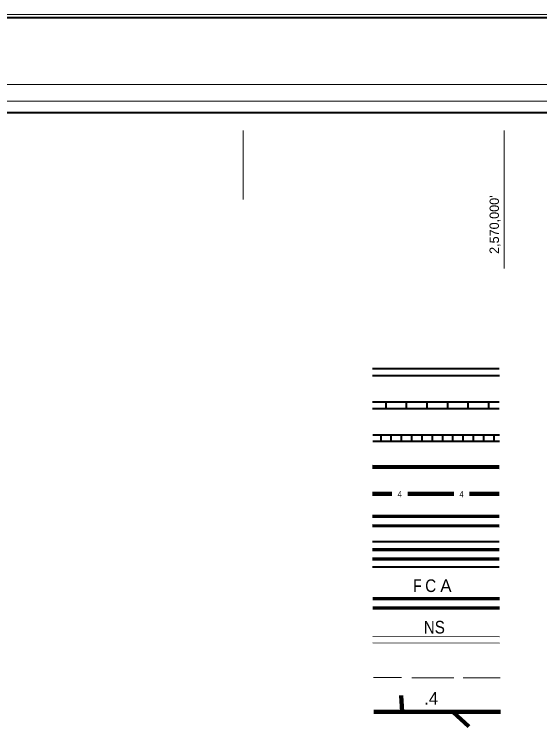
# Model space of a CAD drawing. Extents: x 698075 to 795126, y 261979 to 380137.
# Drawn here: x 780666 to 786799, y 309994 to 318376 of the extents above; entities that cross this region are included whole.
import ezdxf
from ezdxf.enums import TextEntityAlignment as Align

# ---------------------------------------------------------------- set-up
doc = ezdxf.new("R2010")
doc.units = 0
doc.header["$LTSCALE"] = 56
for name, color, linetype, lineweight in [('1', 7, 'Continuous', 25), ('20', 7, 'Continuous', 40), ('32', 7, 'Continuous', 40), ('61', 7, 'Continuous', 13)]:
    doc.layers.add(name, color=color, linetype=linetype, lineweight=lineweight)

msp = doc.modelspace()

# ---------------------------------------------------------------- linework, layer by layer
at = {"layer": '1', "lineweight": 13}
msp.add_lwpolyline([(795126.29, 261978.99), (698495.65, 261978.99), (698495.65, 318376.03), (795126.29, 318376.03)], close=True, dxfattribs=at)
at = {"layer": '20', "lineweight": 90}
for p, q in [((784846.07, 313093.72), (786324.47, 313093.21)), ((784848.66, 312779.27), (785074.13, 312779.19)), ((785258.93, 312779.13), (785795.87, 312778.94)), ((785980.67, 312778.88), (786327.1, 312778.76)), ((785193.13, 310236.28), (785181.54, 310425.07)), ((784864.48, 310235.62), (786342.88, 310235.07)), ((785790.61, 310234.11), (785973.5, 310066.67))]:
    msp.add_line(p, q, dxfattribs=at)
at = {"layer": '20', "lineweight": 70}
for p, q in [((784848.59, 312520.26), (786326.99, 312519.75)), ((784848.58, 312409.38), (786326.95, 312408.87)), ((784848.49, 312131.36), (786326.86, 312130.84)), ((784848.42, 312020.48), (786326.82, 312019.96)), ((784850.78, 311560.68), (786329.18, 311560.16)), ((784850.74, 311449.8), (786329.14, 311449.28))]:
    msp.add_line(p, q, dxfattribs=at)
at = {"layer": '20'}
for p, q in [((784848.49, 312223.76), (786326.89, 312223.21)), ((784848.39, 311928.08), (786326.79, 311927.56))]:
    msp.add_line(p, q, dxfattribs=at)
at = {"layer": '20', "lineweight": 13}
for p, q in [((784850.63, 311113.7), (786329.03, 311113.18)), ((784850.6, 311039.78), (786329, 311039.26)), ((784858.95, 310635.18), (785187.42, 310635.06)), ((785305.83, 310635.02), (785797.12, 310634.85)), ((785908, 310634.81), (786337.35, 310634.66))]:
    msp.add_line(p, q, dxfattribs=at)
at = {"layer": '20'}
for points in [[(698530.65, 318341.03), (795091.29, 318341.03), (795091.29, 262013.99), (698530.65, 262013.99)], [(701718.5, 317232.06), (794165.78, 317232.06), (794165.78, 263105.7), (701718.5, 263105.7)]]:
    msp.add_lwpolyline(points, close=True, dxfattribs=at)
at = {"layer": '20', "lineweight": 13}
msp.add_lwpolyline([(701409.31, 317557.53), (701409.31, 262796.42), (701587.86, 262975.09), (701587.86, 317362.7), (794296.39, 317362.7), (794296.39, 262975.09), (701587.86, 262975.09), (701409.31, 262796.42), (794474.97, 262796.42), (794474.97, 317557.53)], close=True, dxfattribs=at)
at = {"layer": '32'}
for p, q in [((784848.39, 314242.21), (786327.86, 314242.21)), ((784847.03, 314160.5), (786330.58, 314160.5)), ((784848.39, 313852.72), (786326.5, 313852.72)), ((785006.27, 313777.81), (785006.27, 313852.72)), ((785245.77, 313777.81), (785245.77, 313852.72)), ((785485.77, 313777.81), (785485.77, 313852.72)), ((785725.77, 313777.81), (785725.77, 313852.72)), ((785965.77, 313777.81), (785965.77, 313852.72)), ((786205.77, 313777.81), (786205.77, 313852.72)), ((784848.39, 313777.81), (786326.5, 313777.81)), ((784851.11, 313468.67), (786329.22, 313468.67)), ((784947.28, 313393.76), (784947.28, 313468.67)), ((785067.28, 313393.76), (785067.28, 313468.67)), ((785187.28, 313393.76), (785187.28, 313468.67)), ((785307.28, 313393.76), (785307.28, 313468.67)), ((785427.28, 313393.76), (785427.28, 313468.67)), ((785547.28, 313393.76), (785547.28, 313468.67)), ((785667.28, 313393.76), (785667.28, 313468.67)), ((785787.28, 313393.76), (785787.28, 313468.67)), ((785907.28, 313393.76), (785907.28, 313468.67)), ((786027.28, 313393.76), (786027.28, 313468.67)), ((786147.28, 313393.76), (786147.28, 313468.67)), ((786266.46, 313393.76), (786266.46, 313468.67)), ((784851.11, 313393.76), (786329.22, 313393.76))]:
    msp.add_line(p, q, dxfattribs=at)
at = {"layer": '61'}
msp.add_line((786384, 315409.84), (786384, 317018.84), dxfattribs=at)
for points in [[(783336, 317006.34), (783336, 317008.34), (783336, 317010.34), (783336, 317012.34), (783336, 317014.34), (783336, 317016.34), (783336, 317018.84)], [(783336, 316808.34), (783336, 316810.34), (783336, 316812.34), (783336, 316814.34), (783336, 316816.34), (783336, 316818.34), (783336, 316820.34), (783336, 316822.34), (783336, 316824.34), (783336, 316826.34), (783336, 316828.34), (783336, 316830.34), (783336, 316832.34), (783336, 316834.34), (783336, 316836.34), (783336, 316838.34), (783336, 316840.34), (783336, 316842.34), (783336, 316844.34), (783336, 316846.34), (783336, 316848.34), (783336, 316850.34), (783336, 316852.34), (783336, 316854.34), (783336, 316856.34), (783336, 316858.34), (783336, 316860.34), (783336, 316862.34), (783336, 316864.34), (783336, 316866.34), (783336, 316868.34), (783336, 316870.34), (783336, 316872.34), (783336, 316874.34), (783336, 316876.34), (783336, 316878.34), (783336, 316880.34), (783336, 316882.34), (783336, 316884.34), (783336, 316886.34), (783336, 316888.34), (783336, 316890.34), (783336, 316892.34), (783336, 316894.34), (783336, 316896.34), (783336, 316898.34), (783336, 316900.34), (783336, 316902.34), (783336, 316904.34), (783336, 316906.34), (783336, 316908.34), (783336, 316910.34), (783336, 316912.34), (783336, 316914.34), (783336, 316916.34), (783336, 316918.34), (783336, 316920.34), (783336, 316922.34), (783336, 316924.34), (783336, 316926.34), (783336, 316928.34), (783336, 316930.34), (783336, 316932.34), (783336, 316934.34), (783336, 316936.34), (783336, 316938.34), (783336, 316940.34), (783336, 316942.34), (783336, 316944.34), (783336, 316946.34), (783336, 316948.34), (783336, 316950.34), (783336, 316952.34), (783336, 316954.34), (783336, 316956.34), (783336, 316958.34), (783336, 316960.34), (783336, 316962.34), (783336, 316964.34), (783336, 316966.34), (783336, 316968.34), (783336, 316970.34), (783336, 316972.34), (783336, 316974.34), (783336, 316976.34), (783336, 316978.34), (783336, 316980.34), (783336, 316982.34), (783336, 316984.34), (783336, 316986.34), (783336, 316988.34), (783336, 316990.34), (783336, 316992.34), (783336, 316994.34), (783336, 316996.34), (783336, 316998.34), (783336, 317000.34), (783336, 317002.34), (783336, 317004.34), (783336, 317006.34)], [(783336, 316610.34), (783336, 316612.34), (783336, 316614.34), (783336, 316616.34), (783336, 316618.34), (783336, 316620.34), (783336, 316622.34), (783336, 316624.34), (783336, 316626.34), (783336, 316628.34), (783336, 316630.34), (783336, 316632.34), (783336, 316634.34), (783336, 316636.34), (783336, 316638.34), (783336, 316640.34), (783336, 316642.34), (783336, 316644.34), (783336, 316646.34), (783336, 316648.34), (783336, 316650.34), (783336, 316652.34), (783336, 316654.34), (783336, 316656.34), (783336, 316658.34), (783336, 316660.34), (783336, 316662.34), (783336, 316664.34), (783336, 316666.34), (783336, 316668.34), (783336, 316670.34), (783336, 316672.34), (783336, 316674.34), (783336, 316676.34), (783336, 316678.34), (783336, 316680.34), (783336, 316682.34), (783336, 316684.34), (783336, 316686.34), (783336, 316688.34), (783336, 316690.34), (783336, 316692.34), (783336, 316694.34), (783336, 316696.34), (783336, 316698.34), (783336, 316700.34), (783336, 316702.34), (783336, 316704.34), (783336, 316706.34), (783336, 316708.34), (783336, 316710.34), (783336, 316712.34), (783336, 316714.34), (783336, 316716.34), (783336, 316718.34), (783336, 316720.34), (783336, 316722.34), (783336, 316724.34), (783336, 316726.34), (783336, 316728.34), (783336, 316730.34), (783336, 316732.34), (783336, 316734.34), (783336, 316736.34), (783336, 316738.34), (783336, 316740.34), (783336, 316742.34), (783336, 316744.34), (783336, 316746.34), (783336, 316748.34), (783336, 316750.34), (783336, 316752.34), (783336, 316754.34), (783336, 316756.34), (783336, 316758.34), (783336, 316760.34), (783336, 316762.34), (783336, 316764.34), (783336, 316766.34), (783336, 316768.34), (783336, 316770.34), (783336, 316772.34), (783336, 316774.34), (783336, 316776.34), (783336, 316778.34), (783336, 316780.34), (783336, 316782.34), (783336, 316784.34), (783336, 316786.34), (783336, 316788.34), (783336, 316790.34), (783336, 316792.34), (783336, 316794.34), (783336, 316796.34), (783336, 316798.34), (783336, 316800.34), (783336, 316802.34), (783336, 316804.34), (783336, 316806.34), (783336, 316808.34)], [(783336, 316412.34), (783336, 316414.34), (783336, 316416.34), (783336, 316418.34), (783336, 316420.34), (783336, 316422.34), (783336, 316424.34), (783336, 316426.34), (783336, 316428.34), (783336, 316430.34), (783336, 316432.34), (783336, 316434.34), (783336, 316436.34), (783336, 316438.34), (783336, 316440.34), (783336, 316442.34), (783336, 316444.34), (783336, 316446.34), (783336, 316448.34), (783336, 316450.34), (783336, 316452.34), (783336, 316454.34), (783336, 316456.34), (783336, 316458.34), (783336, 316460.34), (783336, 316462.34), (783336, 316464.34), (783336, 316466.34), (783336, 316468.34), (783336, 316470.34), (783336, 316472.34), (783336, 316474.34), (783336, 316476.34), (783336, 316478.34), (783336, 316480.34), (783336, 316482.34), (783336, 316484.34), (783336, 316486.34), (783336, 316488.34), (783336, 316490.34), (783336, 316492.34), (783336, 316494.34), (783336, 316496.34), (783336, 316498.34), (783336, 316500.34), (783336, 316502.34), (783336, 316504.34), (783336, 316506.34), (783336, 316508.34), (783336, 316510.34), (783336, 316512.34), (783336, 316514.34), (783336, 316516.34), (783336, 316518.34), (783336, 316520.34), (783336, 316522.34), (783336, 316524.34), (783336, 316526.34), (783336, 316528.34), (783336, 316530.34), (783336, 316532.34), (783336, 316534.34), (783336, 316536.34), (783336, 316538.34), (783336, 316540.34), (783336, 316542.34), (783336, 316544.34), (783336, 316546.34), (783336, 316548.34), (783336, 316550.34), (783336, 316552.34), (783336, 316554.34), (783336, 316556.34), (783336, 316558.34), (783336, 316560.34), (783336, 316562.34), (783336, 316564.34), (783336, 316566.34), (783336, 316568.34), (783336, 316570.34), (783336, 316572.34), (783336, 316574.34), (783336, 316576.34), (783336, 316578.34), (783336, 316580.34), (783336, 316582.34), (783336, 316584.34), (783336, 316586.34), (783336, 316588.34), (783336, 316590.34), (783336, 316592.34), (783336, 316594.34), (783336, 316596.34), (783336, 316598.34), (783336, 316600.34), (783336, 316602.34), (783336, 316604.34), (783336, 316606.34), (783336, 316608.34), (783336, 316610.34)], [(783336, 316214.34), (783336, 316216.34), (783336, 316218.34), (783336, 316220.34), (783336, 316222.34), (783336, 316224.34), (783336, 316226.34), (783336, 316228.34), (783336, 316230.34), (783336, 316232.34), (783336, 316234.34), (783336, 316236.34), (783336, 316238.34), (783336, 316240.34), (783336, 316242.34), (783336, 316244.34), (783336, 316246.34), (783336, 316248.34), (783336, 316250.34), (783336, 316252.34), (783336, 316254.34), (783336, 316256.34), (783336, 316258.34), (783336, 316260.34), (783336, 316262.34), (783336, 316264.34), (783336, 316266.34), (783336, 316268.34), (783336, 316270.34), (783336, 316272.34), (783336, 316274.34), (783336, 316276.34), (783336, 316278.34), (783336, 316280.34), (783336, 316282.34), (783336, 316284.34), (783336, 316286.34), (783336, 316288.34), (783336, 316290.34), (783336, 316292.34), (783336, 316294.34), (783336, 316296.34), (783336, 316298.34), (783336, 316300.34), (783336, 316302.34), (783336, 316304.34), (783336, 316306.34), (783336, 316308.34), (783336, 316310.34), (783336, 316312.34), (783336, 316314.34), (783336, 316316.34), (783336, 316318.34), (783336, 316320.34), (783336, 316322.34), (783336, 316324.34), (783336, 316326.34), (783336, 316328.34), (783336, 316330.34), (783336, 316332.34), (783336, 316334.34), (783336, 316336.34), (783336, 316338.34), (783336, 316340.34), (783336, 316342.34), (783336, 316344.34), (783336, 316346.34), (783336, 316348.34), (783336, 316350.34), (783336, 316352.34), (783336, 316354.34), (783336, 316356.34), (783336, 316358.34), (783336, 316360.34), (783336, 316362.34), (783336, 316364.34), (783336, 316366.34), (783336, 316368.34), (783336, 316370.34), (783336, 316372.34), (783336, 316374.34), (783336, 316376.34), (783336, 316378.34), (783336, 316380.34), (783336, 316382.34), (783336, 316384.34), (783336, 316386.34), (783336, 316388.34), (783336, 316390.34), (783336, 316392.34), (783336, 316394.34), (783336, 316396.34), (783336, 316398.34), (783336, 316400.34), (783336, 316402.34), (783336, 316404.34), (783336, 316406.34), (783336, 316408.34), (783336, 316410.34), (783336, 316412.34)]]:
    msp.add_lwpolyline(points, dxfattribs=at)

# ---------------------------------------------------------------- texts
at = {"layer": '20'}
for s, height, rotation, width, p in [('4', 73.92, 359.966, 0.85, (785140.48, 312738.74)), ('4', 73.92, 359.966, 0.85, (785863.16, 312740.24)), ('F', 147.8, 359.989, 0.8, (785324.25, 311634.43)), ('C', 147.8, 359.981, 0.9, (785462.92, 311634.38)), ('NS', 147.8, 359.982, 0.9, (785445.47, 311150.45))]:
    msp.add_text(s, height=height, rotation=rotation, dxfattribs=dict(at, width=width)).set_placement(p)
for s, rotation, p in [('A', 359.978, (785638.76, 311634.32)), ('.4', 359.973, (785450.09, 310319.98))]:
    msp.add_text(s, height=147.8, rotation=rotation, dxfattribs=at).set_placement(p)
at = {"layer": '61'}
msp.add_text("2,570,000'", height=110, rotation=90, dxfattribs=at).set_placement((786324, 315921.74), align=Align.CENTER)

doc.saveas('drawing.dxf')
